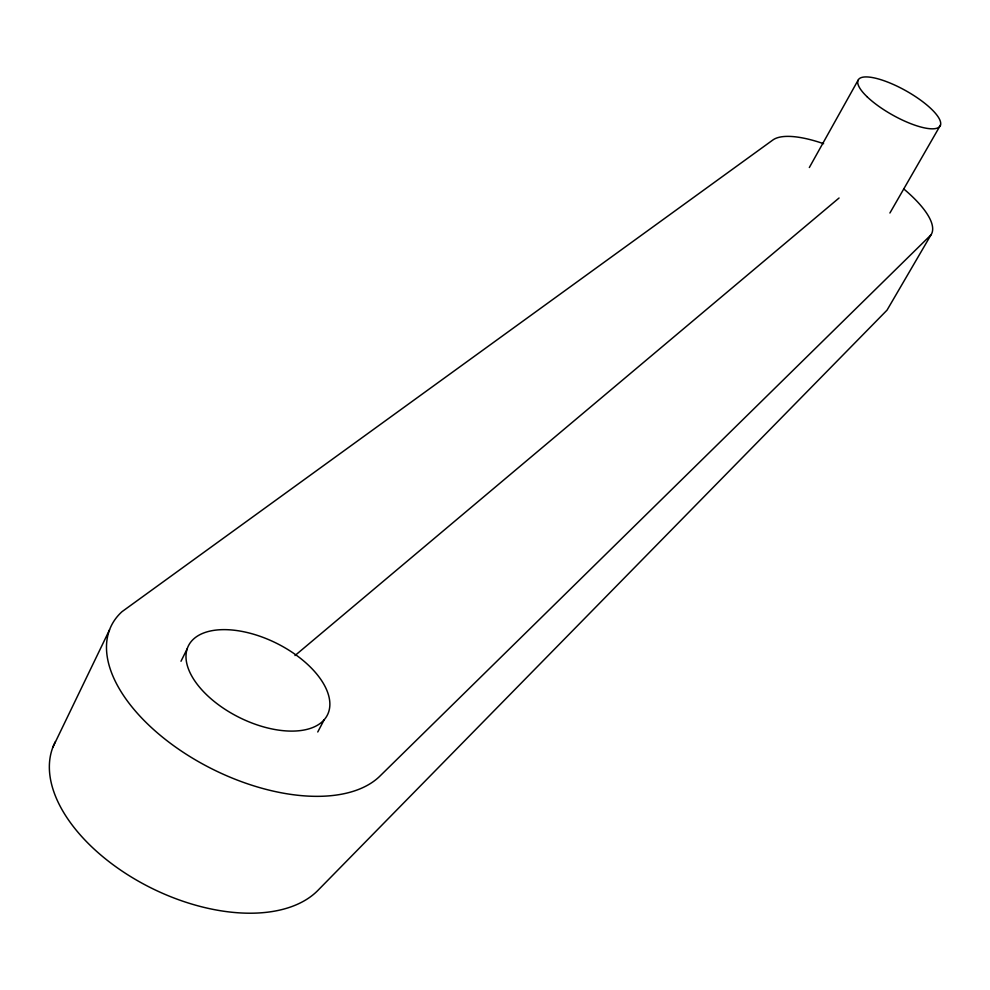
<?xml version="1.0" encoding="UTF-8"?>
<svg xmlns="http://www.w3.org/2000/svg" width="990" height="990" viewBox="0 0 990 990"><rect width="100%" height="100%" fill="white"/><g stroke="black" fill="none" stroke-linecap="round" stroke-linejoin="round"><path stroke-width="1.49" d="M52.903 747.165L109.543 629.813M180.997 661.258L187.184 648.821M317.753 731.981L324.213 719.718A77.616 41.506 26.4 0 0 248.911 632.944A77.616 41.506 26.4 0 0 200.624 688.471A77.616 41.506 26.4 0 0 324.213 719.718M809.337 167.52L858.045 80.289M889.911 213.011L940.5 125.074M903.858 189.028A92.701 30.009 29.4 0 1 930.984 234.89L887.028 310.155L317.901 890.406A151.953 87.739 26.1 0 1 138.674 881.335A151.953 87.739 26.1 0 1 55.44 741.584M930.984 234.89L379.925 776.098A155.046 83.593 26.4 0 1 186.726 754.566A155.046 83.593 26.4 0 1 121.993 611.684L772.819 140.023A92.701 30.009 29.4 0 1 823.606 143.686M294.995 655.553L839.062 198M866.955 96.636A46.963 13.835 29.3 0 0 937.976 127.797A46.963 13.835 29.3 0 0 892.683 84.162A46.963 13.835 29.3 0 0 866.955 96.636"/></g></svg>
